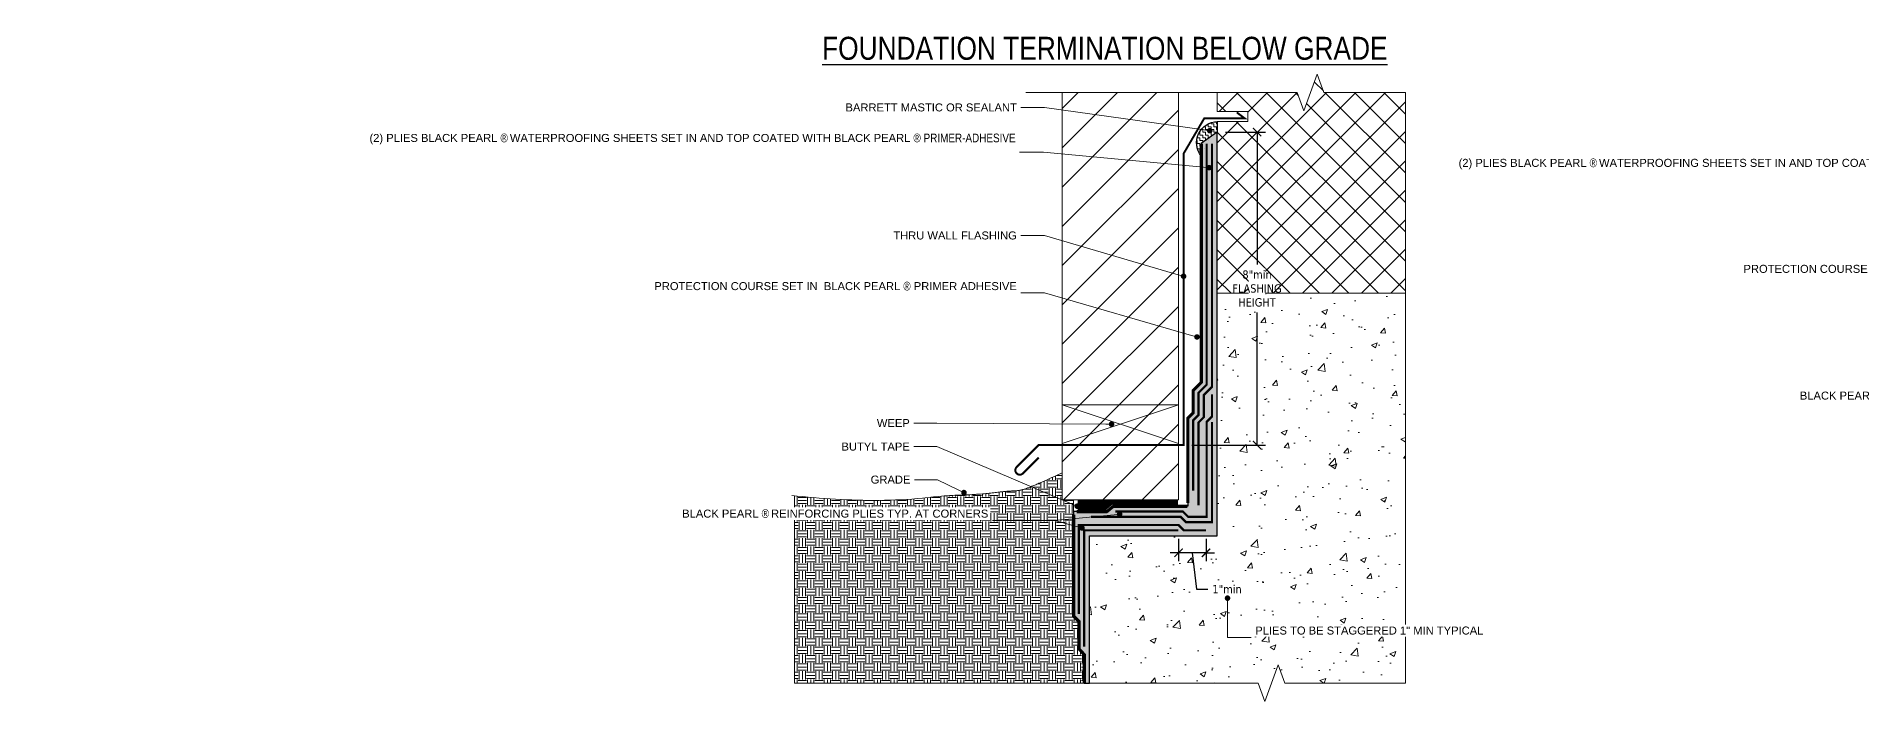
# Model space of a CAD drawing. Header units: inches. Extents: x 446 to 578, y -15 to 15.
# Drawn here: x 446.1 to 528.2, y -15.3 to 14.7 of the extents above; entities that cross this region are included whole.
import ezdxf
from ezdxf import colors
from ezdxf.entities.mleader import LeaderData, LeaderLine
from ezdxf.math import Vec2, Vec3

# ---------------------------------------------------------------- set-up
doc = ezdxf.new("R2010")
doc.units = ezdxf.units.IN
doc.header["$MEASUREMENT"] = 0
doc.layers.get('Defpoints').update_dxf_attribs({"color": 103})
doc.layers.add('BP Butyl Tape', color=42, linetype='Continuous')
for name, color, linetype, lineweight in [('BP Dimensions', 20, 'Continuous', 0), ('BP Mastic', 191, 'Continuous', 0), ('BP Others', 190, 'Continuous', 0), ('BP Primer', 2, 'Continuous', 0), ('BP Sheet Membrane', 165, 'Continuous', 0), ('BP Text', 20, 'Continuous', 0)]:
    doc.layers.add(name, color=color, linetype=linetype, lineweight=lineweight)
doc.layers.add('BP Metal', color=17, linetype='Continuous', true_color=0x803345)
doc.layers.add('BP Protection Course', color=99, linetype='Continuous', lineweight=0, true_color=0x216123)
doc.styles.add('Annotative', font='tahoma.ttf')
doc.styles.get("Standard").update_dxf_attribs({"font": 'ARIALN.TTF'})
doc.dimstyles.new('Annotative', dxfattribs={"dimscale": 0, "dimtxt": 0.09375, "dimasz": 0.09375, "dimexe": 0.09375, "dimexo": 0.09375, "dimgap": 0.0625, "dimtad": 0, "dimtih": 1, "dimtoh": 1, "dimdec": 3, "dimlfac": -1, "dimzin": 3, "dimdsep": 46, "dimlunit": 4, "dimtxsty": 'Annotative', "dimblk": 'ARCHTICK', "dimcen": 0.09, "dimclrd": 256, "dimclre": 256, "dimclrt": 256, "dimadec": 0, "dimazin": 2, "dimtfac": 1, "dimtdec": 3, "dimtix": 1, "dimtofl": 0, "dimtmove": 1, "dimatfit": 1, "dimldrblk": 'CLOSEDBLANK', "dimfxl": 1, "dimtfill": 1, "dimtolj": 1, "dimtzin": 0, "dimarcsym": 0})

# ---------------------------------------------------------------- blocks, each defined once
blk = doc.blocks.new('_Dot')
at = {"color": 0, "linetype": 'ByBlock', "lineweight": -2}
blk.add_line((-0.5, 0), (-1, 0), dxfattribs=at)
at = {"color": 0, "linetype": 'ByBlock', "const_width": 0.5}
blk.add_lwpolyline([(-0.25, 0, 1), (0.25, 0, 1)], format="xyb", close=True, dxfattribs=at)
blk = doc.blocks.new('_ArchTick')
at = {"color": 0, "linetype": 'ByBlock', "const_width": 0.15}
blk.add_lwpolyline([(-0.5, -0.5), (0.5, 0.5)], dxfattribs=at)
blk = doc.blocks.new('*D7')
at = {"layer": 'BP Dimensions', "lineweight": -2, "transparency": 16777216}
for p, q in [((497.485, -7.952), (497.485, -8.963)), ((498.725, -7.952), (498.725, -8.963)), ((497.485, -8.588), (497.11, -8.588)), ((498.725, -8.588), (497.485, -8.588)), ((498.105, -8.588), (498.301, -10.227)), ((498.725, -8.588), (499.1, -8.588)), ((498.301, -10.227), (498.801, -10.227))]:
    blk.add_line(p, q, dxfattribs=at)
at = {"layer": 'Defpoints', "color": 0, "transparency": 16777216}
for p in [(497.485, -7.577), (498.725, -7.577), (497.485, -8.588)]:
    blk.add_point(p, dxfattribs=at)
at = {"layer": 'BP Dimensions', "lineweight": -2, "transparency": 16777216, "xscale": 0.375, "yscale": 0.375, "zscale": 0.375}
blk.add_blockref('_ArchTick', (497.485, -8.588), dxfattribs=at)
at = {"layer": 'BP Dimensions', "lineweight": -2, "transparency": 16777216, "xscale": 0.375, "yscale": 0.375, "zscale": 0.375, "rotation": 180}
blk.add_blockref('_ArchTick', (498.725, -8.588), dxfattribs=at)
at = {"layer": 'BP Dimensions', "transparency": 16777216, "insert": (499.67, -10.227), "char_height": 0.375, "attachment_point": 5, "style": 'Annotative', "bg_fill": 3, "box_fill_scale": 1.25, "bg_fill_color": 9, "bg_fill_true_color": 13158600, "bg_fill_transparency": 0}
blk.add_mtext('\\A1;1"min', dxfattribs=at)
blk = doc.blocks.new('_ClosedBlank')
at = {"color": 0, "linetype": 'ByBlock', "lineweight": -2}
for p, q in [((-1, 0.17), (0, 0)), ((-1, 0.17), (-1, -0.17)), ((0, 0), (-1, -0.17))]:
    blk.add_line(p, q, dxfattribs=at)
blk = doc.blocks.new('*D8')
at = {"layer": 'BP Dimensions', "lineweight": -2, "transparency": 16777216}
for p, q in [((499.606, 10.358), (501.393, 10.358)), ((501.018, 10.358), (501.018, 4.39)), ((501.018, -3.733), (501.018, 2.236)), ((498.089, -3.733), (501.393, -3.733))]:
    blk.add_line(p, q, dxfattribs=at)
at = {"layer": 'Defpoints', "color": 0, "transparency": 16777216}
for p in [(499.231, 10.358), (497.714, -3.733), (501.018, -3.733)]:
    blk.add_point(p, dxfattribs=at)
at = {"layer": 'BP Dimensions', "lineweight": -2, "transparency": 16777216, "xscale": 0.375, "yscale": 0.375, "zscale": 0.375}
for p, rotation in [((501.018, 10.358), 90), ((501.018, -3.733), 270)]:
    blk.add_blockref('_ArchTick', p, dxfattribs=dict(at, rotation=rotation))
at = {"layer": 'BP Dimensions', "transparency": 16777216, "insert": (501.018, 3.313), "char_height": 0.375, "width": 0.55047, "attachment_point": 5, "style": 'Annotative', "bg_fill": 3, "box_fill_scale": 1.25, "bg_fill_color": 9, "bg_fill_true_color": 13158600, "bg_fill_transparency": 0}
blk.add_mtext('\\A1;8"min\\PFLASHING HEIGHT', dxfattribs=at)

msp = doc.modelspace()

# ---------------------------------------------------------------- hatches: boundary and pattern name
at = {"layer": 'BP Mastic'}
h = msp.add_hatch(dxfattribs=at)
h.set_pattern_fill('ZIGZAG', color=256, angle=90)
h.set_pattern_definition([(90, (-89.42403, -39.65147), (-0.125, 0.125), [0.125, -0.125]), (180, (-89.42403, -39.52647), (-0.125, -0.125), [0.125, -0.125])])
edge = h.paths.add_edge_path()
edge.add_line((499.2313, 10.5423), (499.2313, 10.3584))
edge.add_line((499.2313, 10.3584), (498.5113, 9.8382))
edge.add_line((498.5113, 9.8382), (498.5113, 9.2912))
edge.add_arc((499.2412, 9.8853), 0.9412, 90.607679, 219.141227, ccw=False)
edge.add_line((499.2313, 10.8264), (499.2313, 10.5423))
at = {"layer": 'BP Others'}
h = msp.add_hatch(dxfattribs=at)
h.set_pattern_fill('ANSI37', color=256, scale=7.5)
h.set_pattern_definition([(45, (-380.8785, -58.8271), (-0.6629126, 0.6629126), []), (135, (-380.8785, -58.8271), (-0.6629126, -0.6629126), [])])
h.paths.add_polyline_path([(499.2313, 3.1041), (499.2313, 10.8292), (500.611, 10.8292), (500.611, 11.2907), (499.2313, 11.2907), (499.2313, 12.1386), (502.8314, 12.1386), (503.1314, 11.3144), (503.7314, 12.9629), (504.0314, 12.1386), (507.6974, 12.1386), (507.6974, 3.1041)])
h = msp.add_hatch(dxfattribs=at)
h.set_pattern_fill('ANSI31', color=256, scale=10)
h.paths.add_polyline_path([(492.247, 12.1386), (497.4853, 12.1386), (497.4853, -1.9295), (492.247, -1.9295)])
h = msp.add_hatch(dxfattribs=at)
h.set_pattern_fill('AR-CONC', color=256, scale=0.375)
h.set_pattern_definition([(50, (-380.8785, -65.3521), (2.6897257, -0.2353205), [0.28125, -3.09375]), (355, (-380.8785, -65.3521), (-0.5203175, 2.8207205), [0.225, -2.475]), (100.45144, (-380.6544, -65.3718), (2.169408, 2.5854), [0.239026, -2.629283]), (46.1842, (-380.8785, -64.602), (4.002155, -0.620697), [0.421875, -4.640625]), (96.63564, (-380.545, -64.654), (3.504982, 3.652945), [0.358539, -3.943927]), (351.18416, (-380.8785, -64.602), (3.504982, 3.652945), [0.3375, -3.7125]), (21, (-380.5035, -64.7896), (2.2384014, -1.509821), [0.28125, -3.09375]), (326, (-380.5035, -64.7896), (0.9124325, 2.719313), [0.225, -2.475]), (71.45144, (-380.317, -64.9155), (3.150834, 1.209492), [0.239026, -2.629283]), (37.5, (-380.8785, -65.35215), (0.0455995, 1.248352), [0, -2.445, 0, -2.5125, 0, -2.484375]), (7.5, (-380.8785, -65.3521), (0.9865108, 1.479044), [0, -1.4325, 0, -2.38875, 0, -0.946875]), (327.5, (-381.7148, -65.3521), (2.0018341, -0.0845808), [0, -0.9375, 0, -2.925, 0, -3.88125]), (317.5, (-382.0898, -65.3521), (2.186948, 0.3753937), [0, -1.21875, 0, -1.9425, 0, -2.75625])])
h.paths.add_polyline_path([(507.6974, 3.1041), (507.6974, -14.4612), (502.269, -14.4612), (501.969, -13.6369), (501.369, -15.2854), (501.069, -14.4612), (493.4849, -14.4612), (493.4849, -7.8171), (499.2313, -7.8171), (499.2313, 3.1041)])
h = msp.add_hatch(dxfattribs=at)
h.set_pattern_fill('ANSI31', color=256, scale=10)
h.paths.add_polyline_path([(492.247, -1.9295), (497.4853, -1.9295), (497.4853, -6.1949), (492.247, -6.1949)])
h = msp.add_hatch(dxfattribs=at)
h.set_pattern_fill('EARTH', color=256, scale=1.5)
edge = h.paths.add_edge_path()
edge.add_line((480.2056, -6.0205), (480.2056, -14.4612))
edge.add_line((480.2056, -14.4612), (493.2449, -14.4612))
edge.add_line((493.2449, -14.4612), (493.2449, -13.1721))
edge.add_line((493.2449, -13.1721), (493.0049, -12.9105))
edge.add_line((493.0049, -12.9105), (493.0049, -11.6781))
edge.add_line((493.0049, -11.6781), (492.7649, -11.4358))
edge.add_line((492.7649, -11.4358), (492.7649, -6.1949))
edge.add_line((492.7649, -6.1949), (492.247, -6.1949))
edge.add_line((492.247, -6.1949), (492.247, -4.9935))
edge.add_line((492.247, -4.9935), (492.0189, -5.0967))
edge.add_line((492.0189, -5.0967), (491.9054, -5.148))
edge.add_line((491.9054, -5.148), (491.7928, -5.1988))
edge.add_line((491.7928, -5.1988), (491.6815, -5.2488))
edge.add_line((491.6815, -5.2488), (491.5719, -5.2978))
edge.add_line((491.5719, -5.2978), (491.4644, -5.3456))
edge.add_line((491.4644, -5.3456), (491.3594, -5.3919))
edge.add_line((491.3594, -5.3919), (491.2574, -5.4366))
edge.add_line((491.2574, -5.4366), (491.2076, -5.4582))
edge.add_line((491.2076, -5.4582), (491.1588, -5.4793))
edge.add_line((491.1588, -5.4793), (491.1108, -5.4998))
edge.add_line((491.1108, -5.4998), (491.0638, -5.5198))
edge.add_line((491.0638, -5.5198), (491.0179, -5.5392))
edge.add_line((491.0179, -5.5392), (490.973, -5.558))
edge.add_line((490.973, -5.558), (490.9293, -5.5761))
edge.add_line((490.9293, -5.5761), (490.8868, -5.5935))
edge.add_line((490.8868, -5.5935), (490.8455, -5.6102))
edge.add_line((490.8455, -5.6102), (490.8056, -5.6261))
edge.add_line((490.8056, -5.6261), (490.7669, -5.6413))
edge.add_line((490.7669, -5.6413), (490.7297, -5.6557))
edge.add_line((490.7297, -5.6557), (490.6939, -5.6692))
edge.add_line((490.6939, -5.6692), (490.6596, -5.6819))
edge.add_line((490.6596, -5.6819), (490.6268, -5.6936))
edge.add_line((490.6268, -5.6936), (490.5956, -5.7045))
edge.add_line((490.5956, -5.7045), (490.5658, -5.7145))
edge.add_line((490.5658, -5.7145), (490.5374, -5.7238))
edge.add_line((490.5374, -5.7238), (490.5104, -5.7322))
edge.add_line((490.5104, -5.7322), (490.4846, -5.7399))
edge.add_line((490.4846, -5.7399), (490.4599, -5.7469))
edge.add_line((490.4599, -5.7469), (490.4363, -5.7532))
edge.add_line((490.4363, -5.7532), (490.4138, -5.7589))
edge.add_line((490.4138, -5.7589), (490.3922, -5.764))
edge.add_line((490.3922, -5.764), (490.3714, -5.7685))
edge.add_line((490.3714, -5.7685), (490.3515, -5.7725))
edge.add_line((490.3515, -5.7725), (490.3137, -5.7792))
edge.add_line((490.3137, -5.7792), (490.2781, -5.7842))
edge.add_line((490.2781, -5.7842), (490.2443, -5.7879))
edge.add_line((490.2443, -5.7879), (490.2115, -5.7905))
edge.add_line((490.2115, -5.7905), (490.1469, -5.794))
edge.add_line((490.1469, -5.794), (490.1139, -5.7953))
edge.add_line((490.1139, -5.7953), (490.0797, -5.7968))
edge.add_line((490.0797, -5.7968), (490.0442, -5.7985))
edge.add_line((490.0442, -5.7985), (490.0074, -5.8003))
edge.add_line((490.0074, -5.8003), (489.9693, -5.8024))
edge.add_line((489.9693, -5.8024), (489.9299, -5.8047))
edge.add_line((489.9299, -5.8047), (489.8892, -5.8073))
edge.add_line((489.8892, -5.8073), (489.8471, -5.8102))
edge.add_line((489.8471, -5.8102), (489.8037, -5.8133))
edge.add_line((489.8037, -5.8133), (489.759, -5.8168))
edge.add_line((489.759, -5.8168), (489.7129, -5.8207))
edge.add_line((489.7129, -5.8207), (489.6653, -5.8249))
edge.add_line((489.6653, -5.8249), (489.6164, -5.8296))
edge.add_line((489.6164, -5.8296), (489.5661, -5.8346))
edge.add_line((489.5661, -5.8346), (489.5144, -5.8401))
edge.add_line((489.5144, -5.8401), (489.4612, -5.846))
edge.add_line((489.4612, -5.846), (489.4065, -5.8523))
edge.add_line((489.4065, -5.8523), (489.3501, -5.8591))
edge.add_line((489.3501, -5.8591), (489.2919, -5.8661))
edge.add_line((489.2919, -5.8661), (489.2317, -5.8734))
edge.add_line((489.2317, -5.8734), (489.1694, -5.8808))
edge.add_line((489.1694, -5.8808), (489.1048, -5.8884))
edge.add_line((489.1048, -5.8884), (489.0379, -5.8961))
edge.add_line((489.0379, -5.8961), (488.9683, -5.9039))
edge.add_line((488.9683, -5.9039), (488.8961, -5.9116))
edge.add_line((488.8961, -5.9116), (488.8211, -5.9192))
edge.add_line((488.8211, -5.9192), (488.7431, -5.9267))
edge.add_line((488.7431, -5.9267), (488.662, -5.934))
edge.add_line((488.662, -5.934), (488.5776, -5.941))
edge.add_line((488.5776, -5.941), (488.4898, -5.9477))
edge.add_line((488.4898, -5.9477), (488.3984, -5.9541))
edge.add_line((488.3984, -5.9541), (488.3514, -5.9572))
edge.add_line((488.3514, -5.9572), (488.3034, -5.9601))
edge.add_line((488.3034, -5.9601), (488.2545, -5.9629))
edge.add_line((488.2545, -5.9629), (488.2046, -5.9656))
edge.add_line((488.2046, -5.9656), (488.1019, -5.9706))
edge.add_line((488.1019, -5.9706), (487.9958, -5.9753))
edge.add_line((487.9958, -5.9753), (487.8865, -5.9799))
edge.add_line((487.8865, -5.9799), (487.7744, -5.9844))
edge.add_line((487.7744, -5.9844), (487.6599, -5.989))
edge.add_line((487.6599, -5.989), (487.5433, -5.9939))
edge.add_line((487.5433, -5.9939), (487.425, -5.9992))
edge.add_line((487.425, -5.9992), (487.3052, -6.005))
edge.add_line((487.3052, -6.005), (487.1845, -6.0116))
edge.add_line((487.1845, -6.0116), (487.063, -6.0189))
edge.add_line((487.063, -6.0189), (486.9411, -6.0273))
edge.add_line((486.9411, -6.0273), (486.8193, -6.0368))
edge.add_line((486.8193, -6.0368), (486.6975, -6.0472))
edge.add_line((486.6975, -6.0472), (486.4541, -6.0705))
edge.add_line((486.4541, -6.0705), (485.9676, -6.1206))
edge.add_line((485.9676, -6.1206), (485.7242, -6.1443))
edge.add_line((485.7242, -6.1443), (485.4807, -6.1652))
edge.add_line((485.4807, -6.1652), (485.2369, -6.1829))
edge.add_line((485.2369, -6.1829), (484.993, -6.1976))
edge.add_line((484.993, -6.1976), (484.7489, -6.2093))
edge.add_line((484.7489, -6.2093), (484.5045, -6.2181))
edge.add_line((484.5045, -6.2181), (484.26, -6.2243))
edge.add_line((484.26, -6.2243), (484.0154, -6.2277))
edge.add_line((484.0154, -6.2277), (483.7705, -6.2286))
edge.add_line((483.7705, -6.2286), (483.5255, -6.2271))
edge.add_line((483.5255, -6.2271), (483.2803, -6.2233))
edge.add_line((483.2803, -6.2233), (483.035, -6.2172))
edge.add_line((483.035, -6.2172), (482.7896, -6.209))
edge.add_line((482.7896, -6.209), (482.544, -6.1988))
edge.add_line((482.544, -6.1988), (482.2983, -6.1867))
edge.add_line((482.2983, -6.1867), (482.0525, -6.1727))
edge.add_line((482.0525, -6.1727), (481.8065, -6.157))
edge.add_line((481.8065, -6.157), (481.5605, -6.1398))
edge.add_line((481.5605, -6.1398), (481.3143, -6.121))
edge.add_line((481.3143, -6.121), (481.0681, -6.1008))
edge.add_line((481.0681, -6.1008), (480.8218, -6.0793))
edge.add_line((480.8218, -6.0793), (480.5754, -6.0567))
edge.add_line((480.5754, -6.0567), (480.3289, -6.0329))
edge.add_line((480.3289, -6.0329), (480.0823, -6.0081))
at = {"layer": 'BP Primer'}
h = msp.add_hatch(dxfattribs=at)
h.set_pattern_fill('WOOD6', color=6, scale=0.2, pattern_type=2)
h.set_pattern_definition([(216.8699, (0.08, 0.2), (0.5999999836, 0.4000000247), [0.1, -0.9]), (206.5651, (0.2, 0.14), (-0.199999832, -0.200000262), [0.2236068, -0.2236068]), (198.4349, (0.2, 0.04), (-0.400000087, -0.199999681), [0.1264912, -0.5059644])])
h.paths.add_polyline_path([(499.2313, 10.3584), (498.5113, 9.8382), (498.5113, -0.9138), (498.1463, -1.2788), (498.1463, -2.2788), (497.9063, -2.5188), (497.9063, -6.4921), (494.5558, -6.4921), (494.2596, -6.7321), (492.7649, -6.7321), (492.7649, -11.4358), (493.0049, -11.6781), (493.0049, -12.9105), (493.2449, -13.1721), (493.2449, -14.4612), (493.4849, -14.4612), (493.4849, -7.8171), (499.2313, -7.8171)])

# ---------------------------------------------------------------- linework, layer by layer
at = {"layer": 'BP Butyl Tape', "const_width": 0.2}
msp.add_lwpolyline([(492.9529, -6.4056), (494.2913, -6.4056), (494.4353, -6.3224), (497.4621, -6.3224)], dxfattribs=at)
at = {"layer": 'BP Metal', "const_width": 0.09, "flags": 128}
msp.add_lwpolyline([(500.1076, 11.2451), (500.4676, 10.9751), (498.6425, 10.9751), (497.7135, 9.3868), (497.7135, -3.7328), (491.1961, -3.7328), (490.2018, -4.7271, 1), (490.4859, -5.0112), (491.1961, -4.3009)], format="xyb", dxfattribs=at)
at = {"layer": 'BP Others'}
for points in [[(499.2313, 3.1041), (499.2313, 10.8292), (500.611, 10.8292), (500.611, 11.2907), (499.2313, 11.2907), (499.2313, 12.1386), (502.8314, 12.1386), (503.1314, 11.3144), (503.7314, 12.9629), (504.0314, 12.1386), (507.6974, 12.1386), (507.6974, 3.1041)], [(492.247, 12.1386), (497.4853, 12.1386), (497.4853, -1.9295), (492.247, -1.9295)], [(507.6974, 3.1041), (507.6974, -14.4612), (502.269, -14.4612), (501.969, -13.6369), (501.369, -15.2854), (501.069, -14.4612), (493.4849, -14.4612), (493.4849, -7.8171), (499.2313, -7.8171), (499.2313, 3.1041)], [(492.247, -1.9295), (497.4853, -1.9295), (497.4853, -6.1949), (492.247, -6.1949)]]:
    msp.add_lwpolyline(points, close=True, dxfattribs=at)
for points in [[(499.2313, 12.1386), (490.6209, 12.1386)], [(497.4853, -1.9295), (492.247, -3.6596)], [(492.247, -1.9295), (497.4853, -3.6596)], [(480.2056, -6.0205), (480.2056, -14.4612), (493.2449, -14.4612), (493.2449, -13.1721), (493.0049, -12.9105), (493.0049, -11.6781), (492.7649, -11.4358), (492.7649, -6.1949), (492.247, -6.1949), (492.247, -4.9935), (492.0189, -5.0967), (491.9054, -5.148), (491.7928, -5.1988), (491.6815, -5.2488), (491.5719, -5.2978), (491.4644, -5.3456), (491.3594, -5.3919), (491.2574, -5.4366), (491.2076, -5.4582), (491.1588, -5.4793), (491.1108, -5.4998), (491.0638, -5.5198), (491.0179, -5.5392), (490.973, -5.558), (490.9293, -5.5761), (490.8868, -5.5935), (490.8455, -5.6102), (490.8056, -5.6261), (490.7669, -5.6413), (490.7297, -5.6557), (490.6939, -5.6692), (490.6596, -5.6819), (490.6268, -5.6936), (490.5956, -5.7045), (490.5658, -5.7145), (490.5374, -5.7238), (490.5104, -5.7322), (490.4846, -5.7399), (490.4599, -5.7469), (490.4363, -5.7532), (490.4138, -5.7589), (490.3922, -5.764), (490.3714, -5.7685), (490.3515, -5.7725), (490.3137, -5.7792), (490.2781, -5.7842), (490.2443, -5.7879), (490.2115, -5.7905), (490.1469, -5.794), (490.1139, -5.7953), (490.0797, -5.7968), (490.0442, -5.7985), (490.0074, -5.8003), (489.9693, -5.8024), (489.9299, -5.8047), (489.8892, -5.8073), (489.8471, -5.8102), (489.8037, -5.8133), (489.759, -5.8168), (489.7129, -5.8207), (489.6653, -5.8249), (489.6164, -5.8296), (489.5661, -5.8346), (489.5144, -5.8401), (489.4612, -5.846), (489.4065, -5.8523), (489.3501, -5.8591), (489.2919, -5.8661), (489.2317, -5.8734), (489.1694, -5.8808), (489.1048, -5.8884), (489.0379, -5.8961), (488.9683, -5.9039), (488.8961, -5.9116), (488.8211, -5.9192), (488.7431, -5.9267), (488.662, -5.934), (488.5776, -5.941), (488.4898, -5.9477), (488.3984, -5.9541), (488.3514, -5.9572), (488.3034, -5.9601), (488.2545, -5.9629), (488.2046, -5.9656), (488.1019, -5.9706), (487.9958, -5.9753), (487.8865, -5.9799), (487.7744, -5.9844), (487.6599, -5.989), (487.5433, -5.9939), (487.425, -5.9992), (487.3052, -6.005), (487.1845, -6.0116), (487.063, -6.0189), (486.9411, -6.0273), (486.8193, -6.0368), (486.6975, -6.0472), (486.4541, -6.0705), (485.9676, -6.1206), (485.7242, -6.1443), (485.4807, -6.1652), (485.2369, -6.1829), (484.993, -6.1976), (484.7489, -6.2093), (484.5045, -6.2181), (484.26, -6.2243), (484.0154, -6.2277), (483.7705, -6.2286), (483.5255, -6.2271), (483.2803, -6.2233), (483.035, -6.2172), (482.7896, -6.209), (482.544, -6.1988), (482.2983, -6.1867), (482.0525, -6.1727), (481.8065, -6.157), (481.5605, -6.1398), (481.3143, -6.121), (481.0681, -6.1008), (480.8218, -6.0793), (480.5754, -6.0567), (480.3289, -6.0329), (480.0823, -6.0081)]]:
    msp.add_lwpolyline(points, dxfattribs=at)
at = {"layer": 'BP Protection Course', "ltscale": 0.2, "const_width": 0.1415}
for points in [[(497.9063, -6.3422), (497.9063, -5.7843), (497.9063, -2.5188), (498.1463, -2.2788), (498.1463, -1.2788), (498.5113, -0.9138), (498.5113, 9.8382)], [(492.9055, -6.7321), (494.2596, -6.7321), (494.5558, -6.4921), (497.6837, -6.4921), (497.8846, -6.4921)], [(493.2449, -14.4612), (493.2449, -13.1721), (493.0049, -12.9105), (493.0049, -11.6781), (492.7649, -11.4358), (492.7649, -6.8631)]]:
    msp.add_lwpolyline(points, dxfattribs=at)
at = {"layer": 'BP Sheet Membrane', "const_width": 0.1}
for points in [[(498.1463, -5.7843), (498.1463, -2.6182), (498.3863, -2.3782), (498.3863, -1.3782), (498.7513, -1.0132), (498.7513, 9.8382)], [(498.3863, -6.4506), (498.3863, -2.7176), (498.6263, -2.4776), (498.6263, -1.4776), (498.9913, -1.1126), (498.9913, 9.8382)], [(494.6408, -6.7321), (497.6837, -6.7321), (497.9237, -6.9721), (498.7513, -6.9721), (498.7513, -2.6921), (498.9913, -2.4521), (498.9913, -1.4521)], [(493.5477, -6.9721), (497.5843, -6.9721), (497.8243, -7.2121), (498.9913, -7.2121), (498.9913, -2.6921)], [(493.0049, -11.3371), (493.0049, -7.3371), (497.4849, -7.3371), (497.7249, -7.5771), (498.7249, -7.5771)], [(493.2449, -12.8171), (493.2449, -7.5771), (497.4849, -7.5771)]]:
    msp.add_lwpolyline(points, dxfattribs=at)
at = {"layer": 'Defpoints'}
msp.add_lwpolyline([(499.2313, 10.5423), (499.2313, 10.3584), (498.5113, 9.8382), (498.5113, 9.2912, -0.6281111), (499.2313, 10.8264)], format="xyb", close=True, dxfattribs=at)
msp.add_lwpolyline([(499.2313, 10.3584), (498.5113, 9.8382), (498.5113, -0.9138), (498.1463, -1.2788), (498.1463, -2.2788), (497.9063, -2.5188), (497.9063, -6.4921), (494.5558, -6.4921), (494.2596, -6.7321), (492.7649, -6.7321), (492.7649, -11.4358), (493.0049, -11.6781), (493.0049, -12.9105), (493.2449, -13.1721), (493.2449, -14.4612), (493.4849, -14.4612), (493.4849, -7.8171), (499.2313, -7.8171)], close=True, dxfattribs=at)

# ---------------------------------------------------------------- texts
at = {"insert": (481.4464, 14.6494), "char_height": 1.03324, "attachment_point": 1}
msp.add_mtext_dynamic_manual_height_columns('{\\LFOUNDATION TERMINATION BELOW GRADE}', width=25.854338, gutter_width=5.1662, heights=[-1.2582], dxfattribs=at)

# ---------------------------------------------------------------- leaders
at = {"layer": 'BP Text'}
ml = msp.add_multileader_mtext('Standard', dxfattribs=at)
ml.set_content('{\\fArial|b0|i0|c0|p34;BARRETT MASTIC OR SEALANT}', color=256)
ml.set_leader_properties(color=256, lineweight=0)
ml.set_arrow_properties(name='DOT')
ml.build(insert=Vec2(0, 0))
ml.multileader.update_dxf_attribs({"text_left_attachment_type": 2, "text_right_attachment_type": 2, "dogleg_length": 0.36, "arrow_head_size": 0.25, "scale": 4})
ctx = ml.context
ctx.base_point, ctx.scale, ctx.char_height, ctx.arrow_head_size, ctx.landing_gap_size, ctx.plane_origin = Vec3(482.3658, 11.4631), 4, 0.36, 0.25, 0.18, Vec3(478.8193, 7.7575)
ctx.left_attachment, ctx.right_attachment, ctx.text_align_type = 2, 2, 2
notes = []
notes.append((ctx, [(1, (1, 1, 0), (491.4594, 11.4631), (-1, 0), 1.068, [(0, [(498.8919, 10.4204)], 0, [])])]))
ctx.mtext.insert, ctx.mtext.alignment, ctx.mtext.flow_direction = Vec3(490.2113, 11.6494), 3, 5
ml = msp.add_multileader_mtext('Standard', dxfattribs=at)
ml.set_content('\\A1;{\\fArial|b0|i0|c0|p34;(2) PLIES BLACK PEARL \\A0;\\fArial Narrow|b0|i0|c0|p34;\\H1.08333x;®\\fMS Shell Dlg 2|b0|i0|c0|p0;\\H0.61538x; \\A1;\\fArial|b0|i0|c0|p34;\\H1.50002x;WATERPROOFING SHEETS SET IN AND TOP COATED WITH BLACK PEARL \\A0;\\fArial Narrow|b0|i0|c0|p34;\\H1.08333x;® PRIMER-ADHESIVE}', color=256)
ml.set_leader_properties(color=256, lineweight=0)
ml.set_arrow_properties(name='DOT')
ml.build(insert=Vec2(0, 0))
ml.multileader.update_dxf_attribs({"text_left_attachment_type": 2, "text_right_attachment_type": 2, "dogleg_length": 0.36, "arrow_head_size": 0.25, "scale": 4})
ctx = ml.context
ctx.base_point, ctx.scale, ctx.char_height, ctx.arrow_head_size, ctx.landing_gap_size, ctx.plane_origin = Vec3(479.0947, 9.4617), 4, 0.36, 0.25, 0.18, Vec3(476.7285, 7.2883)
ctx.left_attachment, ctx.right_attachment, ctx.text_align_type = 2, 2, 2
notes.append((ctx, [(1, (1, 1, 0), (491.4045, 9.4617), (-1, 0), 1.068, [(0, [(498.8653, 8.7577)], 0, [])])]))
ctx.mtext.insert, ctx.mtext.width, ctx.mtext.alignment, ctx.mtext.flow_direction = Vec3(490.1565, 10.2902), 11.014921, 3, 5
ml = msp.add_multileader_mtext('Standard', dxfattribs=at)
ml.set_content('\\A1;{\\fArial|b0|i0|c0|p34;(2) PLIES BLACK PEARL \\A0;\\fArial Narrow|b0|i0|c0|p34;\\H1.08333x;®\\fMS Shell Dlg 2|b0|i0|c0|p0;\\H0.61538x; \\A1;\\fArial|b0|i0|c0|p34;\\H1.50002x;WATERPROOFING SHEETS SET IN AND TOP COATED WITH BLACK PEARL \\A0;\\fArial Narrow|b0|i0|c0|p34;\\H1.08333x;® PRIMER-ADHESIVE}', color=256)
ml.set_leader_properties(color=256, lineweight=0)
ml.set_arrow_properties(name='DOT')
ml.build(insert=Vec2(0, 0))
ml.multileader.update_dxf_attribs({"text_left_attachment_type": 2, "text_right_attachment_type": 2, "dogleg_length": 0.36, "arrow_head_size": 0.25, "scale": 4})
ctx = ml.context
ctx.base_point, ctx.scale, ctx.char_height, ctx.arrow_head_size, ctx.landing_gap_size, ctx.plane_origin = Vec3(528.1044, 8.3396), 4, 0.36, 0.25, 0.18, Vec3(526.5037, 13.8134)
ctx.left_attachment, ctx.right_attachment, ctx.text_align_type = 2, 2, 2
notes.append((ctx, [(1, (1, 1, 0), (540.4141, 8.3396), (-1, 0), 1.068, [(0, [(548.6405, 8.7604)], 0, [])])]))
ctx.mtext.insert, ctx.mtext.width, ctx.mtext.alignment, ctx.mtext.flow_direction = Vec3(539.1661, 9.1681), 11.014921, 3, 5
ml = msp.add_multileader_mtext('Standard', dxfattribs=at)
ml.set_content('{\\fArial|b0|i0|c0|p34;THRU WALL FLASHING}', color=256)
ml.set_leader_properties(color=256, lineweight=0)
ml.set_arrow_properties(name='DOT')
ml.build(insert=Vec2(0, 0))
ml.multileader.update_dxf_attribs({"text_left_attachment_type": 2, "text_right_attachment_type": 2, "dogleg_length": 0.36, "arrow_head_size": 0.25, "scale": 4})
ctx = ml.context
ctx.base_point, ctx.scale, ctx.char_height, ctx.arrow_head_size, ctx.landing_gap_size, ctx.plane_origin = Vec3(484.5137, 5.6975), 4, 0.36, 0.25, 0.18, Vec3(478.8193, 7.5745)
ctx.left_attachment, ctx.right_attachment, ctx.text_align_type = 2, 2, 2
notes.append((ctx, [(1, (1, 1, 0), (491.4594, 5.6975), (-1, 0), 1.068, [(0, [(497.7135, 3.8674)], 0, [])])]))
ctx.mtext.insert, ctx.mtext.width, ctx.mtext.alignment, ctx.mtext.flow_direction = Vec3(490.2113, 5.8836), 10.503005, 3, 5
ml = msp.add_multileader_mtext('Standard', dxfattribs=at)
ml.set_content('{\\fArial|b0|i0|c0|p34;THRU WALL FLASHING}', color=256)
ml.set_leader_properties(color=256, lineweight=0)
ml.set_arrow_properties(name='DOT')
ml.build(insert=Vec2(0, 0))
ml.multileader.update_dxf_attribs({"text_left_attachment_type": 2, "text_right_attachment_type": 2, "dogleg_length": 0.36, "arrow_head_size": 0.25, "scale": 4})
ctx = ml.context
ctx.base_point, ctx.scale, ctx.char_height, ctx.arrow_head_size, ctx.landing_gap_size, ctx.plane_origin = Vec3(533.4685, 6.0716), 4, 0.36, 0.25, 0.18, Vec3(528.5946, 9.7822)
ctx.left_attachment, ctx.right_attachment, ctx.text_align_type = 2, 2, 2
notes.append((ctx, [(1, (1, 1, 0), (540.4141, 6.0716), (-1, 0), 1.068, [(0, [(547.4888, 6.0751)], 0, [])])]))
ctx.mtext.insert, ctx.mtext.width, ctx.mtext.alignment, ctx.mtext.flow_direction = Vec3(539.1661, 6.2578), 10.503005, 3, 5
ml = msp.add_multileader_mtext('Standard', dxfattribs=at)
ml.set_content('\\A1;{\\fArial|b0|i0|c0|p34;PROTECTION COURSE SET IN  BLACK PEARL \\A0;\\fArial Narrow|b0|i0|c0|p34;\\H1.08333x;®\\A1;\\fArial|b0|i0|c0|p34;\\H0.92308x; PRIMER ADHESIVE}', color=256)
ml.set_leader_properties(color=256, lineweight=0)
ml.set_arrow_properties(name='DOT')
ml.build(insert=Vec2(0, 0))
ml.multileader.update_dxf_attribs({"text_left_attachment_type": 2, "text_right_attachment_type": 2, "dogleg_length": 0.36, "arrow_head_size": 0.25, "scale": 4})
ctx = ml.context
ctx.base_point, ctx.scale, ctx.char_height, ctx.arrow_head_size, ctx.landing_gap_size, ctx.plane_origin = Vec3(529.8033, 3.8898), 4, 0.36, 0.25, 0.18, Vec3(528.5946, 7.1337)
ctx.left_attachment, ctx.right_attachment, ctx.text_align_type = 2, 2, 2
notes.append((ctx, [(1, (1, 1, 0), (540.469, 3.8898), (-1, 0), 1.068, [(0, [(547.753, 4.3184)], 0, [])])]))
ctx.mtext.insert, ctx.mtext.width, ctx.mtext.alignment, ctx.mtext.flow_direction = Vec3(539.221, 4.3945), 10.503005, 3, 5
ml = msp.add_multileader_mtext('Standard', dxfattribs=at)
ml.set_content('\\A1;{\\fArial|b0|i0|c0|p34;PROTECTION COURSE SET IN  BLACK PEARL \\A0;\\fArial Narrow|b0|i0|c0|p34;\\H1.08333x;®\\A1;\\fArial|b0|i0|c0|p34;\\H0.92308x; PRIMER ADHESIVE}', color=256)
ml.set_leader_properties(color=256, lineweight=0)
ml.set_arrow_properties(name='DOT')
ml.build(insert=Vec2(0, 0))
ml.multileader.update_dxf_attribs({"text_left_attachment_type": 2, "text_right_attachment_type": 2, "dogleg_length": 0.36, "arrow_head_size": 0.25, "scale": 4})
ctx = ml.context
ctx.base_point, ctx.scale, ctx.char_height, ctx.arrow_head_size, ctx.landing_gap_size, ctx.plane_origin = Vec3(480.7936, 3.1126), 4, 0.36, 0.25, 0.18, Vec3(478.8193, 4.0396)
ctx.left_attachment, ctx.right_attachment, ctx.text_align_type = 2, 2, 2
notes.append((ctx, [(1, (1, 1, 0), (491.4594, 3.1126), (-1, 0), 1.068, [(0, [(498.317, 1.1334)], 0, [])])]))
ctx.mtext.insert, ctx.mtext.width, ctx.mtext.alignment, ctx.mtext.flow_direction = Vec3(490.2113, 3.6173), 10.503005, 3, 5
ml = msp.add_multileader_mtext('Standard', dxfattribs=at)
ml.set_content('\\A1;{\\fArial|b0|i0|c0|p34;BLACK PEARL \\A0;\\fArial Narrow|b0|i0|c0|p34;\\H1.08333x;®\\fMS Shell Dlg 2|b0|i0|c0|p0;\\H0.61538x; \\A1;\\fArial|b0|i0|c0|p34;\\H1.50002x;REINFORCING PLIES TYP. AT CORNERS}', color=256)
ml.set_leader_properties(color=256, lineweight=0)
ml.set_arrow_properties(name='DOT')
ml.build(insert=Vec2(0, 0))
ml.multileader.update_dxf_attribs({"text_left_attachment_type": 2, "text_right_attachment_type": 2, "dogleg_length": 0.36, "arrow_head_size": 0.25, "scale": 4})
ctx = ml.context
ctx.base_point, ctx.scale, ctx.char_height, ctx.arrow_head_size, ctx.landing_gap_size, ctx.plane_origin = Vec3(531.4633, -1.823), 4, 0.36, 0.25, 0.18, Vec3(524.0746, 6.7861)
ctx.left_attachment, ctx.right_attachment, ctx.text_align_type = 2, 2, 2
notes.append((ctx, [(1, (1, 1, 0), (543.779, -1.823), (-1, 0), 4.378, [(0, [(543.6963, -0.9464)], 0, []), (1, [(545.4163, -0.3171)], 0, [])])]))
ctx.mtext.insert, ctx.mtext.width, ctx.mtext.alignment, ctx.mtext.flow_direction = Vec3(539.221, -1.3133), 8.261123, 3, 5
ml = msp.add_multileader_mtext('Standard', dxfattribs=at)
ml.set_content('\\A1;{\\fArial|b0|i0|c0|p34;WEEP}', color=256)
ml.set_leader_properties(color=256, lineweight=0)
ml.set_arrow_properties(name='DOT')
ml.build(insert=Vec2(0, 0))
ml.multileader.update_dxf_attribs({"text_left_attachment_type": 2, "text_right_attachment_type": 2, "dogleg_length": 0.36, "arrow_head_size": 0.25, "scale": 4})
ctx = ml.context
ctx.base_point, ctx.scale, ctx.char_height, ctx.arrow_head_size, ctx.landing_gap_size, ctx.plane_origin = Vec3(483.7606, -2.7445), 4, 0.36, 0.25, 0.18, Vec3(476.7833, 1.4267)
ctx.left_attachment, ctx.right_attachment, ctx.text_align_type = 2, 2, 2
notes.append((ctx, [(1, (1, 1, 0), (486.6067, -2.7445), (-1, 0), 1.0331, [(0, [(494.472, -2.7946)], 0, [])])]))
ctx.mtext.insert, ctx.mtext.alignment, ctx.mtext.flow_direction = Vec3(485.3936, -2.5645), 3, 5
ml = msp.add_multileader_mtext('Standard', dxfattribs=at)
ml.set_content('\\A1;{\\fArial|b0|i0|c0|p34;APPROVED FACADE}', color=256)
ml.set_leader_properties(color=256, lineweight=0)
ml.set_arrow_properties(name='DOT')
ml.build(insert=Vec2(0, 0))
ml.multileader.update_dxf_attribs({"text_left_attachment_type": 2, "text_right_attachment_type": 2, "dogleg_length": 0.36, "arrow_head_size": 0.25, "scale": 4})
ctx = ml.context
ctx.base_point, ctx.scale, ctx.char_height, ctx.arrow_head_size, ctx.landing_gap_size, ctx.plane_origin = Vec3(532.3752, -3.7428), 4, 0.36, 0.25, 0.18, Vec3(524.0746, -1.6353)
ctx.left_attachment, ctx.right_attachment, ctx.text_align_type = 2, 2, 2
notes.append((ctx, [(1, (1, 1, 0), (538.7507, -3.7428), (-1, 0), 1.068, [(0, [(541.1697, -3.8483)], 0, [])])]))
ctx.mtext.insert, ctx.mtext.width, ctx.mtext.alignment, ctx.mtext.flow_direction = Vec3(537.5026, -3.5566), 8.261123, 3, 5
for ctx, leaders in notes:
    for number, flags, end, landing, length, lines in leaders:
        leader = LeaderData()
        leader.index, (leader.has_last_leader_line, leader.has_dogleg_vector, leader.attachment_direction) = number, flags
        leader.last_leader_point, leader.dogleg_vector, leader.dogleg_length = Vec3(end), Vec3(landing), length
        for number, points, colour, breaks in lines:
            line = LeaderLine()
            line.index, line.vertices, line.color, line.breaks = number, Vec3.list(points), colors.encode_raw_color(colour), breaks
            leader.lines.append(line)
        ctx.leaders.append(leader)

# ---------------------------------------------------------------- next in the draw order: dimensions: what is measured, and where the dimension line sits
at = {"layer": 'BP Dimensions'}
dim = msp.add_linear_dim(base=(501.0184, -3.7328), p1=(499.2313, 10.3584), p2=(497.7135, -3.7328), angle=90, text='8"min\\PFLASHING HEIGHT', dimstyle='Annotative', override={"dimscale": 0}, dxfattribs=at)
dim.commit()
dim.dimension.update_dxf_attribs({"geometry": '*D8', "text_midpoint": (501.0184, 3.3128)})
at = {"layer": 'BP Dimensions', "color": 3}
dim = msp.add_linear_dim(base=(497.4849, -8.5877), p1=(498.7249, -7.5771), p2=(497.4849, -7.5771), text='1"min', dimstyle='Annotative', override={"dimscale": 0}, dxfattribs=at)
dim.commit()
dim.dimension.update_dxf_attribs({"geometry": '*D7', "text_midpoint": (499.0512, -10.2266), "dimtype": 160})

# ---------------------------------------------------------------- next in the draw order: leaders
at = {"layer": 'BP Text'}
ml = msp.add_multileader_mtext('Standard', dxfattribs=at)
ml.set_content('\\A1;{\\fArial|b0|i0|c0|p34;BLACK PEARL \\A0;\\fArial Narrow|b0|i0|c0|p34;\\H1.08333x;®\\fMS Shell Dlg 2|b0|i0|c0|p0;\\H0.61538x; \\A1;\\fArial|b0|i0|c0|p34;\\H1.50002x;REINFORCING PLIES TYP. AT CORNERS}', color=256)
ml.set_leader_properties(color=256, lineweight=0)
ml.set_arrow_properties(name='DOT')
ml.build(insert=Vec2(0, 0))
ml.multileader.update_dxf_attribs({"text_left_attachment_type": 2, "text_right_attachment_type": 2, "dogleg_length": 0.36, "arrow_head_size": 0.25, "scale": 4})
ctx = ml.context
ctx.base_point, ctx.scale, ctx.char_height, ctx.arrow_head_size, ctx.landing_gap_size, ctx.plane_origin = Vec3(481.1709, -7.137), 4, 0.36, 0.25, 0.18, Vec3(474.2993, 0.2611)
ctx.left_attachment, ctx.right_attachment, ctx.text_align_type = 2, 2, 2
notes = []
notes.append((ctx, [(1, (1, 1, 0), (491.9035, -7.137), (-1, 0), 2.7949, [(0, [(493.1426, -7.4714)], 0, []), (1, [(494.8396, -6.8468)], 0, [])])]))
ctx.mtext.insert, ctx.mtext.width, ctx.mtext.alignment, ctx.mtext.flow_direction = Vec3(488.9286, -6.6272), 7.653678, 3, 5
ctx.mtext.has_bg_fill, ctx.mtext.bg_color, ctx.mtext.bg_scale_factor, ctx.mtext.bg_transparency, ctx.mtext.use_window_bg_color = 1, -1073741824, 1.25, 0, 1
for ctx, leaders in notes:
    for number, flags, end, landing, length, lines in leaders:
        leader = LeaderData()
        leader.index, (leader.has_last_leader_line, leader.has_dogleg_vector, leader.attachment_direction) = number, flags
        leader.last_leader_point, leader.dogleg_vector, leader.dogleg_length = Vec3(end), Vec3(landing), length
        for number, points, colour, breaks in lines:
            line = LeaderLine()
            line.index, line.vertices, line.color, line.breaks = number, Vec3.list(points), colors.encode_raw_color(colour), breaks
            leader.lines.append(line)
        ctx.leaders.append(leader)

# ---------------------------------------------------------------- next in the draw order: linework, layer by layer
at = {"layer": 'BP Butyl Tape', "const_width": 0.2}
for points in [[(492.9528, -6.3224), (494.4353, -6.3224)], [(492.9528, -6.553), (494.2307, -6.553)], [(494.1603, -6.5776), (494.5004, -6.3049)]]:
    msp.add_lwpolyline(points, dxfattribs=at)

# ---------------------------------------------------------------- next in the draw order: leaders
at = {"layer": 'BP Text'}
ml = msp.add_multileader_mtext('Standard', dxfattribs=at)
ml.set_content('\\A1;{\\fArial|b0|i0|c0|p34;PLIES TO BE STAGGERED 1" MIN TYPICAL}', color=256)
ml.set_leader_properties(color=256, lineweight=0)
ml.set_arrow_properties(name='DOT')
ml.build(insert=Vec2(0, 0))
ml.multileader.update_dxf_attribs({"text_left_attachment_type": 2, "text_right_attachment_type": 2, "dogleg_length": 0.36, "arrow_head_size": 0.25, "scale": 4})
ctx = ml.context
ctx.base_point, ctx.scale, ctx.char_height, ctx.arrow_head_size, ctx.landing_gap_size, ctx.plane_origin = Vec3(500.76, -12.3978), 4, 0.36, 0.25, 0.18, Vec3(493.8183, -7.4162)
ctx.left_attachment, ctx.right_attachment = 2, 2
notes = []
notes.append((ctx, [(0, (1, 1, 0), (499.6919, -12.3978), (1, 0), 1.068, [(0, [(499.6919, -10.6306)], 0, [])])]))
ctx.mtext.insert, ctx.mtext.width, ctx.mtext.flow_direction = Vec3(500.94, -11.9084), 6.508519, 5
ctx.mtext.has_bg_fill, ctx.mtext.bg_color, ctx.mtext.bg_scale_factor, ctx.mtext.bg_transparency, ctx.mtext.use_window_bg_color = 1, -1073741824, 1.25, 0, 1
for ctx, leaders in notes:
    for number, flags, end, landing, length, lines in leaders:
        leader = LeaderData()
        leader.index, (leader.has_last_leader_line, leader.has_dogleg_vector, leader.attachment_direction) = number, flags
        leader.last_leader_point, leader.dogleg_vector, leader.dogleg_length = Vec3(end), Vec3(landing), length
        for number, points, colour, breaks in lines:
            line = LeaderLine()
            line.index, line.vertices, line.color, line.breaks = number, Vec3.list(points), colors.encode_raw_color(colour), breaks
            leader.lines.append(line)
        ctx.leaders.append(leader)

# ---------------------------------------------------------------- next in the draw order: leaders
ml = msp.add_multileader_mtext('Standard', dxfattribs=at)
ml.set_content('\\A1;{\\fArial|b0|i0|c0|p34;BUTYL TAPE}', color=256)
ml.set_leader_properties(color=256, lineweight=0)
ml.set_arrow_properties(name='DOT')
ml.build(insert=Vec2(0, 0))
ml.multileader.update_dxf_attribs({"text_left_attachment_type": 2, "text_right_attachment_type": 2, "dogleg_length": 0.36, "arrow_head_size": 0.25, "scale": 4})
ctx = ml.context
ctx.base_point, ctx.scale, ctx.char_height, ctx.arrow_head_size, ctx.landing_gap_size, ctx.plane_origin = Vec3(482.2032, -3.8073), 4, 0.36, 0.25, 0.18, Vec3(474.8931, -0.7569)
ctx.left_attachment, ctx.right_attachment, ctx.text_align_type = 2, 2, 2
notes = []
notes.append((ctx, [(1, (1, 1, 0), (486.6067, -3.8073), (-1, 0), 1.0331, [(0, [(492.9276, -6.4903)], 0, [])])]))
ctx.mtext.insert, ctx.mtext.alignment, ctx.mtext.flow_direction = Vec3(485.3936, -3.6243), 3, 5
ctx.mtext.has_bg_fill, ctx.mtext.bg_color, ctx.mtext.bg_scale_factor, ctx.mtext.bg_transparency, ctx.mtext.use_window_bg_color = 1, -1073741824, 1.25, 0, 1
for ctx, leaders in notes:
    for number, flags, end, landing, length, lines in leaders:
        leader = LeaderData()
        leader.index, (leader.has_last_leader_line, leader.has_dogleg_vector, leader.attachment_direction) = number, flags
        leader.last_leader_point, leader.dogleg_vector, leader.dogleg_length = Vec3(end), Vec3(landing), length
        for number, points, colour, breaks in lines:
            line = LeaderLine()
            line.index, line.vertices, line.color, line.breaks = number, Vec3.list(points), colors.encode_raw_color(colour), breaks
            leader.lines.append(line)
        ctx.leaders.append(leader)

# ---------------------------------------------------------------- next in the draw order: leaders
ml = msp.add_multileader_mtext('Standard', dxfattribs=at)
ml.set_content('\\A1;{\\fArial|b0|i0|c0|p34;GRADE}', color=256)
ml.set_leader_properties(color=256, lineweight=0)
ml.set_arrow_properties(name='DOT')
ml.build(insert=Vec2(0, 0))
ml.multileader.update_dxf_attribs({"text_left_attachment_type": 2, "text_right_attachment_type": 2, "dogleg_length": 0.36, "arrow_head_size": 0.25, "scale": 4})
ctx = ml.context
ctx.base_point, ctx.scale, ctx.char_height, ctx.arrow_head_size, ctx.landing_gap_size, ctx.plane_origin = Vec3(483.5071, -5.2974), 4, 0.36, 0.25, 0.18, Vec3(473.4669, 0.2667)
ctx.left_attachment, ctx.right_attachment, ctx.text_align_type = 2, 2, 2
notes = []
notes.append((ctx, [(1, (1, 1, 0), (486.6349, -5.2974), (-1, 0), 1.0331, [(0, [(487.8304, -5.8743)], 0, [])])]))
ctx.mtext.insert, ctx.mtext.alignment, ctx.mtext.flow_direction = Vec3(485.4218, -5.1113), 3, 5
for ctx, leaders in notes:
    for number, flags, end, landing, length, lines in leaders:
        leader = LeaderData()
        leader.index, (leader.has_last_leader_line, leader.has_dogleg_vector, leader.attachment_direction) = number, flags
        leader.last_leader_point, leader.dogleg_vector, leader.dogleg_length = Vec3(end), Vec3(landing), length
        for number, points, colour, breaks in lines:
            line = LeaderLine()
            line.index, line.vertices, line.color, line.breaks = number, Vec3.list(points), colors.encode_raw_color(colour), breaks
            leader.lines.append(line)
        ctx.leaders.append(leader)

doc.saveas('drawing.dxf')
